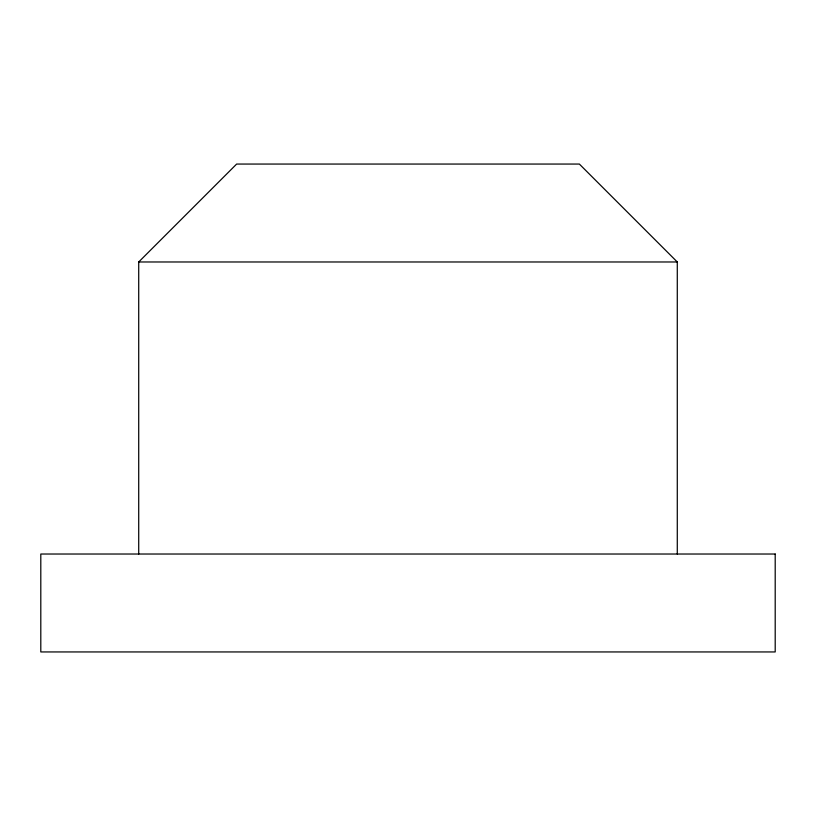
<?xml version="1.0" encoding="UTF-8"?>
<svg xmlns="http://www.w3.org/2000/svg" width="816" height="816" viewBox="0 0 816 816"><rect width="100%" height="100%" fill="white"/><g stroke="black" fill="none" stroke-linecap="round" stroke-linejoin="round"><path stroke-width="1.22" d="M138.72 554.023L138.72 261.977L236.64 164.057L579.36 164.057L677.28 261.977L677.28 554.023M138.72 261.977L677.28 261.977M775.2 554.023L40.8 554.023L40.8 651.943L775.2 651.943L775.2 554.023"/></g></svg>
